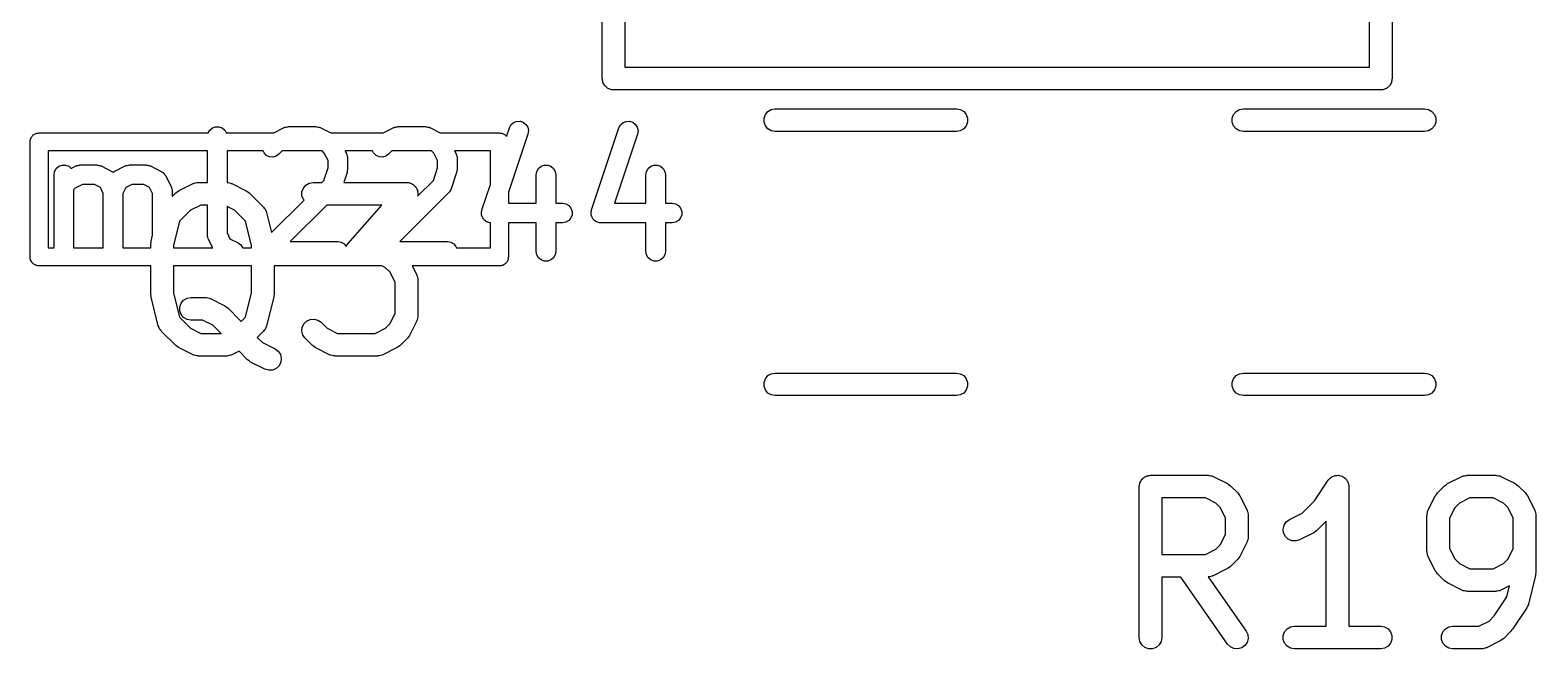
# Model space of a CAD drawing. Extents: x 0.2 to 51.4, y -0.6 to 33.
# Drawn here: x 23.47 to 33.44, y -0.63 to 3.47 of the extents above; entities that cross this region are included whole.
import ezdxf

# ---------------------------------------------------------------- set-up
doc = ezdxf.new("R2010")
doc.units = 0
doc.header["$MEASUREMENT"] = 0
doc.layers.add('BLACK', color=7, linetype='CONTINUOUS')

msp = doc.modelspace()

# ---------------------------------------------------------------- linework, layer by layer
at = {"layer": 'Black'}
for p, q in [((32.485, 10.77), (32.485, 3.15)), ((32.335, 3.225), (32.335, 10.695)), ((27.255, 3.15), (27.255, 8.23)), ((27.405, 8.155), (27.405, 3.225)), ((27.405, 3.225), (32.335, 3.225)), ((27.2561, 3.14354), (27.255, 3.15)), ((27.2561, 3.13698), (27.2561, 3.14354)), ((27.2584, 3.13081), (27.2561, 3.13698)), ((27.2595, 3.12435), (27.2584, 3.13081)), ((27.2628, 3.11867), (27.2595, 3.12435)), ((27.265, 3.1125), (27.2628, 3.11867)), ((27.2693, 3.10747), (27.265, 3.1125)), ((27.2725, 3.10179), (27.2693, 3.10747)), ((27.2776, 3.09757), (27.2725, 3.10179)), ((27.2818, 3.09255), (27.2776, 3.09757)), ((27.2875, 3.08927), (27.2818, 3.09255)), ((32.4582, 3.09255), (32.4525, 3.08927)), ((32.4624, 3.09757), (32.4582, 3.09255)), ((32.4675, 3.10179), (32.4624, 3.09757)), ((32.4707, 3.10747), (32.4675, 3.10179)), ((32.475, 3.1125), (32.4707, 3.10747)), ((32.4772, 3.11867), (32.475, 3.1125)), ((32.4805, 3.12435), (32.4772, 3.11867)), ((32.4816, 3.13081), (32.4805, 3.12435)), ((32.4839, 3.13698), (32.4816, 3.13081)), ((32.485, 3.15), (32.4839, 3.14354)), ((32.4839, 3.14354), (32.4839, 3.13698)), ((27.2925, 3.08505), (27.2875, 3.08927)), ((27.2987, 3.0828), (27.2925, 3.08505)), ((27.3043, 3.07952), (27.2987, 3.0828)), ((27.3108, 3.07838), (27.3043, 3.07952)), ((27.317, 3.07614), (27.3108, 3.07838)), ((27.3235, 3.07614), (27.317, 3.07614)), ((27.33, 3.075), (27.3235, 3.07614)), ((32.41, 3.075), (27.33, 3.075)), ((32.4165, 3.07614), (32.41, 3.075)), ((32.423, 3.07614), (32.4165, 3.07614)), ((32.4292, 3.07838), (32.423, 3.07614)), ((32.4357, 3.07952), (32.4292, 3.07838)), ((32.4413, 3.0828), (32.4357, 3.07952)), ((32.4475, 3.08505), (32.4413, 3.0828)), ((32.4525, 3.08927), (32.4475, 3.08505)), ((28.3261, 2.88802), (28.335, 2.9125)), ((28.335, 2.9125), (28.3518, 2.93245)), ((28.3518, 2.93245), (28.3743, 2.94548)), ((28.3743, 2.94548), (28.4, 2.95)), ((28.4, 2.95), (29.6, 2.95)), ((29.6, 2.95), (29.6257, 2.94548)), ((29.6257, 2.94548), (29.6482, 2.93245)), ((29.6482, 2.93245), (29.665, 2.9125)), ((29.665, 2.9125), (29.6739, 2.88802)), ((31.4261, 2.88802), (31.435, 2.9125)), ((31.435, 2.9125), (31.4518, 2.93245)), ((31.4518, 2.93245), (31.4743, 2.94548)), ((31.4743, 2.94548), (31.5, 2.95)), ((31.5, 2.95), (32.7, 2.95)), ((32.7, 2.95), (32.7257, 2.94548)), ((32.7257, 2.94548), (32.7482, 2.93245)), ((32.7482, 2.93245), (32.765, 2.9125)), ((32.765, 2.9125), (32.7739, 2.88802)), ((24.6451, 2.79069), (24.6557, 2.80892)), ((24.6557, 2.80892), (24.6729, 2.82338)), ((24.6729, 2.82338), (24.694, 2.83107)), ((24.694, 2.83107), (24.7165, 2.83107)), ((24.7165, 2.83107), (24.7377, 2.82338)), ((24.7377, 2.82338), (24.7549, 2.80892)), ((24.7549, 2.80892), (24.7654, 2.79069)), ((25.079, 2.79069), (25.148, 2.82522)), ((25.148, 2.82522), (25.1516, 2.82628)), ((25.1516, 2.82628), (25.1548, 2.82815)), ((25.1548, 2.82815), (25.1623, 2.82947)), ((25.1623, 2.82947), (25.1696, 2.83163)), ((25.1696, 2.83163), (25.1733, 2.83141)), ((25.1733, 2.83141), (25.177, 2.83206)), ((25.177, 2.83206), (25.3584, 2.83206)), ((25.3584, 2.83206), (25.3621, 2.83141)), ((25.3621, 2.83141), (25.3658, 2.83163)), ((25.3658, 2.83163), (25.3731, 2.82947)), ((25.3731, 2.82947), (25.3806, 2.82815)), ((25.3806, 2.82815), (25.3838, 2.82628)), ((25.3838, 2.82628), (25.3874, 2.82522)), ((25.3874, 2.82522), (25.4565, 2.79069)), ((25.8047, 2.79069), (25.8737, 2.82522)), ((25.8737, 2.82522), (25.8773, 2.82628)), ((25.8773, 2.82628), (25.8806, 2.82815)), ((25.8806, 2.82815), (25.888, 2.82947)), ((25.888, 2.82947), (25.8953, 2.83163)), ((25.8953, 2.83163), (25.899, 2.83141)), ((25.899, 2.83141), (25.9027, 2.83206)), ((25.9027, 2.83206), (26.0841, 2.83206)), ((26.0841, 2.83206), (26.0878, 2.83141)), ((26.0878, 2.83141), (26.0915, 2.83163)), ((26.0915, 2.83163), (26.0988, 2.82947)), ((26.0988, 2.82947), (26.1063, 2.82815)), ((26.1063, 2.82815), (26.1095, 2.82628)), ((26.1095, 2.82628), (26.1131, 2.82522)), ((26.1131, 2.82522), (26.1822, 2.79069)), ((26.6207, 2.76761), (26.6396, 2.82405)), ((26.6396, 2.82405), (26.6503, 2.84383)), ((26.6503, 2.84383), (26.6671, 2.85876)), ((26.6671, 2.85876), (26.688, 2.86703)), ((26.688, 2.86703), (26.7105, 2.86764)), ((26.7105, 2.86764), (26.7318, 2.86053)), ((26.7318, 2.86053), (26.7495, 2.84654)), ((26.7495, 2.84654), (26.7612, 2.82738)), ((26.7612, 2.82738), (26.7657, 2.80534)), ((26.7657, 2.80534), (26.7624, 2.78309)), ((27.1838, 2.27977), (27.3653, 2.82405)), ((27.3653, 2.82405), (27.376, 2.84383)), ((27.376, 2.84383), (27.3928, 2.85876)), ((27.3928, 2.85876), (27.4137, 2.86703)), ((27.4137, 2.86703), (27.4362, 2.86764)), ((27.4362, 2.86764), (27.4576, 2.86053)), ((27.4576, 2.86053), (27.4752, 2.84654)), ((27.4752, 2.84654), (27.487, 2.82738)), ((27.487, 2.82738), (27.4915, 2.80534)), ((27.4915, 2.80534), (27.4882, 2.78309)), ((28.3261, 2.86198), (28.3261, 2.88802)), ((28.335, 2.8375), (28.3261, 2.86198)), ((28.3518, 2.81755), (28.335, 2.8375)), ((28.3743, 2.80452), (28.3518, 2.81755)), ((28.4, 2.8), (28.3743, 2.80452)), ((29.6, 2.8), (28.4, 2.8)), ((29.6257, 2.80452), (29.6, 2.8)), ((29.6482, 2.81755), (29.6257, 2.80452)), ((29.665, 2.8375), (29.6482, 2.81755)), ((29.6739, 2.86198), (29.665, 2.8375)), ((29.6739, 2.88802), (29.6739, 2.86198)), ((31.4261, 2.86198), (31.4261, 2.88802)), ((31.435, 2.8375), (31.4261, 2.86198)), ((31.4518, 2.81755), (31.435, 2.8375)), ((31.4743, 2.80452), (31.4518, 2.81755)), ((31.5, 2.8), (31.4743, 2.80452)), ((32.7, 2.8), (31.5, 2.8)), ((32.7257, 2.80452), (32.7, 2.8)), ((32.7482, 2.81755), (32.7257, 2.80452)), ((32.765, 2.8375), (32.7482, 2.81755)), ((32.7739, 2.86198), (32.765, 2.8375)), ((32.7739, 2.88802), (32.7739, 2.86198)), ((23.4663, 2.731), (23.4672, 2.73614)), ((23.4663, 1.969), (23.4663, 2.731)), ((23.4672, 2.74137), (23.469, 2.74627)), ((23.4672, 2.73614), (23.4672, 2.74137)), ((23.469, 2.74627), (23.4699, 2.75142)), ((23.4699, 2.75142), (23.4725, 2.75594)), ((23.4725, 2.75594), (23.4743, 2.76085)), ((23.4743, 2.76085), (23.4777, 2.76485)), ((23.4777, 2.76485), (23.4803, 2.76937)), ((23.4803, 2.76937), (23.4843, 2.77273)), ((23.4843, 2.77273), (23.4876, 2.77673)), ((23.4876, 2.77673), (23.4922, 2.77934)), ((23.4922, 2.77934), (23.4962, 2.78269)), ((23.4962, 2.78269), (23.5011, 2.78448)), ((23.5011, 2.78448), (23.5056, 2.78709)), ((23.5056, 2.78709), (23.5107, 2.788)), ((23.5107, 2.788), (23.5156, 2.78978)), ((23.5156, 2.78978), (23.5209, 2.78978)), ((23.5209, 2.78978), (23.526, 2.79069)), ((23.526, 2.79069), (24.6451, 2.79069)), ((24.7654, 2.79069), (25.079, 2.79069)), ((25.4565, 2.79069), (25.8047, 2.79069)), ((26.1822, 2.79069), (26.574, 2.79069)), ((26.574, 2.79069), (26.5791, 2.78978)), ((26.5791, 2.78978), (26.5844, 2.78978)), ((26.5844, 2.78978), (26.5893, 2.788)), ((26.5893, 2.788), (26.5944, 2.78709)), ((26.5944, 2.78709), (26.5989, 2.78448)), ((26.5989, 2.78448), (26.6038, 2.78269)), ((26.6038, 2.78269), (26.6078, 2.77934)), ((26.6078, 2.77934), (26.6124, 2.77673)), ((26.6124, 2.77673), (26.6157, 2.77273)), ((26.6157, 2.77273), (26.6197, 2.76937)), ((26.6197, 2.76937), (26.6207, 2.76761)), ((26.7624, 2.78309), (26.6337, 2.39682)), ((27.4882, 2.78309), (27.3351, 2.32406)), ((23.5857, 2.67131), (23.5857, 2.02869)), ((24.6405, 2.67131), (23.5857, 2.67131)), ((24.6405, 2.46262), (24.6405, 2.67131)), ((24.7701, 2.67131), (24.7701, 2.46244)), ((25.0087, 2.67131), (24.7701, 2.67131)), ((25.0151, 2.65756), (25.0087, 2.67131)), ((25.031, 2.64166), (25.0151, 2.65756)), ((25.0514, 2.63215), (25.031, 2.64166)), ((25.0738, 2.63019), (25.0514, 2.63215)), ((25.0955, 2.63601), (25.0738, 2.63019)), ((25.1139, 2.64892), (25.0955, 2.63601)), ((25.1363, 2.67131), (25.1139, 2.64892)), ((25.3991, 2.67131), (25.1363, 2.67131)), ((25.4141, 2.65635), (25.3991, 2.67131)), ((25.4388, 2.60685), (25.4141, 2.65635)), ((25.4388, 2.56008), (25.4388, 2.60685)), ((25.7344, 2.67131), (25.5514, 2.67131)), ((25.5514, 2.67131), (25.5615, 2.65111)), ((25.5615, 2.65111), (25.5626, 2.64753)), ((25.5626, 2.64753), (25.5644, 2.6443)), ((25.5644, 2.6443), (25.5658, 2.63682)), ((25.5658, 2.63682), (25.5679, 2.62955)), ((25.5679, 2.62955), (25.5677, 2.62582)), ((25.5677, 2.62582), (25.5683, 2.62214)), ((25.5683, 2.62214), (25.5683, 2.54957)), ((25.7408, 2.65756), (25.7344, 2.67131)), ((25.7567, 2.64166), (25.7408, 2.65756)), ((25.7771, 2.63215), (25.7567, 2.64166)), ((25.7995, 2.63019), (25.7771, 2.63215)), ((25.8212, 2.63601), (25.7995, 2.63019)), ((25.8397, 2.64892), (25.8212, 2.63601)), ((25.8621, 2.67131), (25.8397, 2.64892)), ((26.1248, 2.67131), (25.8621, 2.67131)), ((26.1398, 2.65635), (26.1248, 2.67131)), ((26.1645, 2.60685), (26.1398, 2.65635)), ((26.1645, 2.56008), (26.1645, 2.60685)), ((26.5143, 2.67131), (26.2771, 2.67131)), ((26.2771, 2.67131), (26.2872, 2.65111)), ((26.2872, 2.65111), (26.2883, 2.64753)), ((26.2883, 2.64753), (26.2902, 2.6443)), ((26.2902, 2.6443), (26.2915, 2.63682)), ((26.2915, 2.63682), (26.2936, 2.62955)), ((26.2936, 2.62955), (26.2934, 2.62582)), ((26.2934, 2.62582), (26.2941, 2.62214)), ((26.2941, 2.62214), (26.2941, 2.54957)), ((26.5143, 2.44832), (26.5143, 2.67131)), ((23.6245, 2.51329), (23.6284, 2.53544)), ((23.6245, 2.02869), (23.6245, 2.51329)), ((23.6284, 2.53544), (23.6397, 2.55492)), ((23.6397, 2.55492), (23.6569, 2.56938)), ((23.6569, 2.56938), (23.678, 2.57707)), ((23.678, 2.57707), (23.7005, 2.57707)), ((23.7005, 2.57707), (23.7217, 2.56938)), ((23.7217, 2.56938), (23.738, 2.55565)), ((23.738, 2.55565), (23.7692, 2.57122)), ((23.7692, 2.57122), (23.7728, 2.57228)), ((23.7728, 2.57228), (23.776, 2.57415)), ((23.776, 2.57415), (23.7835, 2.57547)), ((23.7835, 2.57547), (23.7907, 2.57763)), ((23.7907, 2.57763), (23.7945, 2.57741)), ((23.7945, 2.57741), (23.7981, 2.57806)), ((23.7981, 2.57806), (23.907, 2.57806)), ((23.907, 2.57806), (23.9107, 2.57741)), ((23.9107, 2.57741), (23.9144, 2.57763)), ((23.9144, 2.57763), (23.9217, 2.57547)), ((23.9217, 2.57547), (23.9292, 2.57415)), ((23.9292, 2.57415), (23.9324, 2.57228)), ((23.9324, 2.57228), (23.936, 2.57122)), ((23.936, 2.57122), (24.0085, 2.53493)), ((24.0085, 2.53493), (24.0159, 2.5295)), ((24.0159, 2.5295), (24.0232, 2.53493)), ((24.0232, 2.53493), (24.0957, 2.57122)), ((24.0957, 2.57122), (24.0993, 2.57228)), ((24.0993, 2.57228), (24.1026, 2.57415)), ((24.1026, 2.57415), (24.11, 2.57547)), ((24.11, 2.57547), (24.1173, 2.57763)), ((24.1173, 2.57763), (24.121, 2.57741)), ((24.121, 2.57741), (24.1247, 2.57806)), ((24.1247, 2.57806), (24.2336, 2.57806)), ((24.2336, 2.57806), (24.2372, 2.57741)), ((24.2372, 2.57741), (24.241, 2.57763)), ((24.241, 2.57763), (24.2483, 2.57547)), ((24.2483, 2.57547), (24.2557, 2.57415)), ((24.2557, 2.57415), (24.259, 2.57228)), ((24.259, 2.57228), (24.2625, 2.57122)), ((24.2625, 2.57122), (24.3351, 2.53493)), ((24.3351, 2.53493), (24.3427, 2.52927)), ((24.3427, 2.52927), (24.3507, 2.52403)), ((24.3507, 2.52403), (24.3517, 2.5226)), ((24.3517, 2.5226), (24.3532, 2.52153)), ((24.3532, 2.52153), (24.3584, 2.51361)), ((24.3584, 2.51361), (24.3641, 2.50597)), ((24.3641, 2.50597), (24.4004, 2.43339)), ((25.4107, 2.4757), (25.4388, 2.56008)), ((25.565, 2.52909), (25.5429, 2.46262)), ((25.5665, 2.53935), (25.565, 2.52909)), ((25.5683, 2.54957), (25.5665, 2.53935)), ((26.1364, 2.4757), (26.1645, 2.56008)), ((26.2907, 2.52909), (26.2544, 2.42023)), ((26.2923, 2.53935), (26.2907, 2.52909)), ((26.2941, 2.54957), (26.2923, 2.53935)), ((26.8177, 2.51329), (26.8216, 2.53544)), ((26.8177, 2.32406), (26.8177, 2.51329)), ((26.8216, 2.53544), (26.8328, 2.55492)), ((26.8328, 2.55492), (26.85, 2.56938)), ((26.85, 2.56938), (26.8712, 2.57707)), ((26.8712, 2.57707), (26.8937, 2.57707)), ((26.8937, 2.57707), (26.9148, 2.56938)), ((26.9148, 2.56938), (26.932, 2.55492)), ((26.932, 2.55492), (26.9433, 2.53544)), ((26.9433, 2.53544), (26.9472, 2.51329)), ((26.9472, 2.51329), (26.9472, 2.32406)), ((27.5434, 2.51329), (27.5473, 2.53544)), ((27.5434, 2.32406), (27.5434, 2.51329)), ((27.5473, 2.53544), (27.5585, 2.55492)), ((27.5585, 2.55492), (27.5758, 2.56938)), ((27.5758, 2.56938), (27.5969, 2.57707)), ((27.5969, 2.57707), (27.6194, 2.57707)), ((27.6194, 2.57707), (27.6405, 2.56938)), ((27.6405, 2.56938), (27.6578, 2.55492)), ((27.6578, 2.55492), (27.669, 2.53544)), ((27.669, 2.53544), (27.6729, 2.51329)), ((27.6729, 2.51329), (27.6729, 2.32406)), ((23.7639, 2.42377), (23.7541, 2.41389)), ((23.7541, 2.41389), (23.7541, 2.02869)), ((23.8134, 2.44852), (23.7639, 2.42377)), ((23.8917, 2.44852), (23.8134, 2.44852)), ((23.9313, 2.42872), (23.8917, 2.44852)), ((23.9511, 2.38914), (23.9313, 2.42872)), ((24.1004, 2.42872), (24.0806, 2.38914)), ((24.14, 2.44852), (24.1004, 2.42872)), ((24.2183, 2.44852), (24.14, 2.44852)), ((24.2579, 2.42872), (24.2183, 2.44852)), ((24.2777, 2.38914), (24.2579, 2.42872)), ((24.4004, 2.43339), (24.4014, 2.42982)), ((24.4014, 2.42982), (24.4033, 2.42658)), ((24.4033, 2.42658), (24.4046, 2.41911)), ((24.4046, 2.41911), (24.4068, 2.41183)), ((24.4068, 2.41183), (24.4066, 2.4081)), ((24.4066, 2.4081), (24.4072, 2.40443)), ((24.4072, 2.40443), (24.4072, 2.36993)), ((24.4072, 2.36993), (24.4303, 2.39303)), ((24.4303, 2.39303), (24.4401, 2.39993)), ((24.4401, 2.39993), (24.4498, 2.40708)), ((24.4498, 2.40708), (24.545, 2.4547)), ((24.545, 2.4547), (24.5492, 2.45593)), ((24.5492, 2.45593), (24.5529, 2.4581)), ((24.5529, 2.4581), (24.5616, 2.45962)), ((24.5616, 2.45962), (24.57, 2.46213)), ((24.57, 2.46213), (24.5743, 2.46187)), ((24.5743, 2.46187), (24.5786, 2.46262)), ((24.5786, 2.46262), (24.6405, 2.46262)), ((24.7701, 2.46244), (24.7733, 2.46187)), ((24.7733, 2.46187), (24.7776, 2.46213)), ((24.7776, 2.46213), (24.786, 2.45962)), ((24.786, 2.45962), (24.7947, 2.4581)), ((24.7947, 2.4581), (24.7984, 2.45593)), ((24.7984, 2.45593), (24.8026, 2.4547)), ((24.8026, 2.4547), (24.8978, 2.40708)), ((24.8978, 2.40708), (24.9075, 2.39992)), ((24.9075, 2.39992), (24.9173, 2.39303)), ((24.9173, 2.39303), (25.0126, 2.2978)), ((25.2666, 2.40064), (25.2755, 2.42512)), ((25.2666, 2.3746), (25.2666, 2.40064)), ((25.2755, 2.42512), (25.2923, 2.44507)), ((25.2923, 2.44507), (25.3148, 2.4581)), ((25.3148, 2.4581), (25.3405, 2.46262)), ((25.3405, 2.46262), (25.3976, 2.46262)), ((25.3976, 2.46262), (25.4107, 2.4757)), ((25.5429, 2.46262), (25.9595, 2.46262)), ((25.9595, 2.46262), (25.9667, 2.46135)), ((25.9667, 2.46135), (25.9741, 2.4612)), ((25.9741, 2.4612), (25.9795, 2.4591)), ((25.9795, 2.4591), (25.9852, 2.4581)), ((25.9852, 2.4581), (25.9915, 2.45444)), ((25.9915, 2.45444), (25.9984, 2.45178)), ((25.9984, 2.45178), (26.0027, 2.44796)), ((26.0027, 2.44796), (26.0077, 2.44507)), ((26.0077, 2.44507), (26.0124, 2.43946)), ((26.0124, 2.43946), (26.018, 2.43463)), ((26.018, 2.43463), (26.0208, 2.42955)), ((26.0208, 2.42955), (26.0245, 2.42512)), ((26.0245, 2.42512), (26.027, 2.41823)), ((26.027, 2.41823), (26.0305, 2.41181)), ((26.0305, 2.41181), (26.0314, 2.40609)), ((26.0314, 2.40609), (26.0334, 2.40064)), ((26.0323, 2.37161), (26.1364, 2.4757)), ((26.0334, 2.40064), (26.0334, 2.39331)), ((26.0334, 2.39331), (26.0345, 2.38607)), ((26.2388, 2.39492), (26.1645, 2.32063)), ((26.2409, 2.39797), (26.2388, 2.39492)), ((26.2437, 2.40045), (26.2409, 2.39797)), ((26.2473, 2.40712), (26.2437, 2.40045)), ((26.2517, 2.41334), (26.2473, 2.40712)), ((26.2527, 2.41695), (26.2517, 2.41334)), ((26.2544, 2.42023), (26.2527, 2.41695)), ((26.4581, 2.27977), (26.5143, 2.44832)), ((26.6337, 2.39682), (26.6337, 2.32406)), ((23.9511, 2.02869), (23.9511, 2.38914)), ((24.0806, 2.38914), (24.0806, 2.02869)), ((24.2777, 2.11225), (24.2777, 2.38914)), ((24.5963, 2.31262), (24.5278, 2.27836)), ((24.6405, 2.31262), (24.5963, 2.31262)), ((24.6405, 2.11414), (24.6405, 2.31262)), ((24.8199, 2.27836), (24.7701, 2.30326)), ((24.7701, 2.30326), (24.7701, 2.12943)), ((25.0126, 2.2978), (25.0167, 2.29191)), ((25.0654, 2.13044), (25.2799, 2.34492)), ((25.4308, 2.31262), (25.1882, 2.07006)), ((25.2755, 2.35012), (25.2666, 2.3746)), ((25.2799, 2.34492), (25.2755, 2.35012)), ((25.7942, 2.31262), (25.4308, 2.31262)), ((25.5697, 2.05606), (25.7942, 2.31262)), ((26.1645, 2.32063), (25.9139, 2.07006)), ((26.0334, 2.3746), (26.0323, 2.37161)), ((26.0345, 2.38607), (26.0334, 2.38039)), ((26.0334, 2.38039), (26.0334, 2.3746)), ((26.6337, 2.32406), (26.8177, 2.32406)), ((26.9472, 2.32406), (26.9913, 2.32406)), ((26.9913, 2.32406), (27.0134, 2.32015)), ((27.0134, 2.32015), (27.0329, 2.3089)), ((27.0329, 2.3089), (27.0474, 2.29167)), ((27.3351, 2.32406), (27.5434, 2.32406)), ((27.6729, 2.32406), (27.717, 2.32406)), ((27.717, 2.32406), (27.7392, 2.32015)), ((27.7392, 2.32015), (27.7586, 2.3089)), ((27.7586, 2.3089), (27.7731, 2.29167)), ((24.4558, 2.20642), (24.4155, 2.04505)), ((24.5278, 2.27836), (24.4558, 2.20642)), ((24.8918, 2.20642), (24.8199, 2.27836)), ((24.9321, 2.04505), (24.8918, 2.20642)), ((25.0167, 2.29191), (25.0217, 2.28674)), ((25.0217, 2.28674), (25.0241, 2.28132)), ((25.0241, 2.28132), (25.0275, 2.27646)), ((25.0275, 2.27646), (25.0294, 2.26952)), ((25.0294, 2.26952), (25.0323, 2.26295)), ((25.0323, 2.26295), (25.0654, 2.13044)), ((26.4548, 2.25752), (26.4558, 2.26399)), ((26.4558, 2.25283), (26.4548, 2.25752)), ((26.4558, 2.27053), (26.4574, 2.27503)), ((26.4558, 2.26399), (26.4558, 2.27053)), ((26.4558, 2.24804), (26.4558, 2.25283)), ((26.458, 2.24189), (26.4558, 2.24804)), ((26.4574, 2.27503), (26.4581, 2.27977)), ((26.4593, 2.23548), (26.458, 2.24189)), ((26.4618, 2.2314), (26.4593, 2.23548)), ((26.4635, 2.2269), (26.4618, 2.2314)), ((26.4677, 2.22189), (26.4635, 2.2269)), ((26.4711, 2.21631), (26.4677, 2.22189)), ((26.4749, 2.21334), (26.4711, 2.21631)), ((26.4779, 2.20967), (26.4749, 2.21334)), ((26.4836, 2.2064), (26.4779, 2.20967)), ((26.4887, 2.20233), (26.4836, 2.2064)), ((26.4933, 2.20082), (26.4887, 2.20233)), ((26.4974, 2.19842), (26.4933, 2.20082)), ((26.5039, 2.19729), (26.4974, 2.19842)), ((26.5101, 2.19522), (26.5039, 2.19729)), ((26.5143, 2.19533), (26.5101, 2.19522)), ((26.5143, 2.02869), (26.5143, 2.19533)), ((26.8177, 2.19452), (26.6337, 2.19452)), ((26.6337, 2.19452), (26.6337, 1.969)), ((26.8177, 2.00529), (26.8177, 2.19452)), ((26.9913, 2.19452), (26.9472, 2.19452)), ((26.9472, 2.19452), (26.9472, 2.00529)), ((27.0134, 2.19842), (26.9913, 2.19452)), ((27.0329, 2.20967), (27.0134, 2.19842)), ((27.0474, 2.2269), (27.0329, 2.20967)), ((27.0474, 2.29167), (27.0551, 2.27053)), ((27.0551, 2.24804), (27.0474, 2.2269)), ((27.0551, 2.27053), (27.0551, 2.24804)), ((27.1805, 2.25752), (27.1815, 2.26399)), ((27.1815, 2.25283), (27.1805, 2.25752)), ((27.1815, 2.27053), (27.1831, 2.27503)), ((27.1815, 2.26399), (27.1815, 2.27053)), ((27.1815, 2.24804), (27.1815, 2.25283)), ((27.1837, 2.24189), (27.1815, 2.24804)), ((27.1831, 2.27503), (27.1838, 2.27977)), ((27.1851, 2.23548), (27.1837, 2.24189)), ((27.1876, 2.2314), (27.1851, 2.23548)), ((27.1892, 2.2269), (27.1876, 2.2314)), ((27.1934, 2.22189), (27.1892, 2.2269)), ((27.1968, 2.21631), (27.1934, 2.22189)), ((27.2006, 2.21334), (27.1968, 2.21631)), ((27.2037, 2.20967), (27.2006, 2.21334)), ((27.2093, 2.2064), (27.2037, 2.20967)), ((27.2144, 2.20233), (27.2093, 2.2064)), ((27.219, 2.20082), (27.2144, 2.20233)), ((27.2231, 2.19842), (27.219, 2.20082)), ((27.2296, 2.19729), (27.2231, 2.19842)), ((27.2358, 2.19522), (27.2296, 2.19729)), ((27.2406, 2.19535), (27.2358, 2.19522)), ((27.2453, 2.19452), (27.2406, 2.19535)), ((27.5434, 2.19452), (27.2453, 2.19452)), ((27.5434, 2.00529), (27.5434, 2.19452)), ((27.717, 2.19452), (27.6729, 2.19452)), ((27.6729, 2.19452), (27.6729, 2.00529)), ((27.7392, 2.19842), (27.717, 2.19452)), ((27.7586, 2.20967), (27.7392, 2.19842)), ((27.7731, 2.2269), (27.7586, 2.20967)), ((27.7731, 2.29167), (27.7808, 2.27053)), ((27.7808, 2.24804), (27.7731, 2.2269)), ((27.7808, 2.27053), (27.7808, 2.24804)), ((24.2677, 2.07248), (24.2777, 2.11225)), ((24.6412, 2.11047), (24.6405, 2.11414)), ((24.6409, 2.10674), (24.6412, 2.11047)), ((24.6431, 2.09946), (24.6409, 2.10674)), ((24.6444, 2.09199), (24.6431, 2.09946)), ((24.7701, 2.12943), (24.7898, 2.08985)), ((23.5857, 2.02869), (23.6245, 2.02869)), ((23.7541, 2.02869), (23.9511, 2.02869)), ((24.0806, 2.02869), (24.2655, 2.02869)), ((24.2655, 2.05429), (24.2671, 2.06332)), ((24.2655, 2.02869), (24.2655, 2.05429)), ((24.2671, 2.06332), (24.2677, 2.07248)), ((24.4155, 2.04505), (24.4155, 2.02869)), ((24.4155, 2.02869), (24.6756, 2.02869)), ((24.6463, 2.08876), (24.6444, 2.09199)), ((24.6474, 2.08518), (24.6463, 2.08876)), ((24.6756, 2.02869), (24.6474, 2.08518)), ((24.7898, 2.08985), (24.8431, 2.06322)), ((24.8431, 2.06322), (24.8612, 2.04982)), ((24.8612, 2.04982), (24.8736, 2.03105)), ((24.8736, 2.03105), (24.8741, 2.02869)), ((24.8741, 2.02869), (24.9321, 2.02869)), ((24.9321, 2.02869), (24.9321, 2.04505)), ((25.1882, 2.07006), (25.5036, 2.07006)), ((25.5036, 2.07006), (25.5257, 2.06615)), ((25.5257, 2.06615), (25.5452, 2.0549)), ((25.5452, 2.0549), (25.5591, 2.0384)), ((25.5591, 2.0384), (25.5593, 2.03872)), ((25.5593, 2.03872), (25.5612, 2.04417)), ((25.5612, 2.04417), (25.566, 2.04978)), ((25.566, 2.04978), (25.5697, 2.05606)), ((25.9139, 2.07006), (26.2293, 2.07006)), ((26.2293, 2.07006), (26.2514, 2.06615)), ((26.2514, 2.06615), (26.2709, 2.0549)), ((26.2709, 2.0549), (26.2854, 2.03767)), ((26.2854, 2.03767), (26.2886, 2.02869)), ((26.2886, 2.02869), (26.5143, 2.02869)), ((26.8216, 1.98313), (26.8177, 2.00529)), ((26.9472, 2.00529), (26.9433, 1.98313)), ((27.5473, 1.98313), (27.5434, 2.00529)), ((27.6729, 2.00529), (27.669, 1.98313)), ((23.4672, 1.96386), (23.4663, 1.969)), ((23.4672, 1.95864), (23.4672, 1.96386)), ((23.469, 1.95373), (23.4672, 1.95864)), ((23.4699, 1.94859), (23.469, 1.95373)), ((23.4725, 1.94406), (23.4699, 1.94859)), ((23.4743, 1.93916), (23.4725, 1.94406)), ((23.4777, 1.93515), (23.4743, 1.93916)), ((23.4803, 1.93063), (23.4777, 1.93515)), ((23.4843, 1.92728), (23.4803, 1.93063)), ((23.4876, 1.92328), (23.4843, 1.92728)), ((23.4922, 1.92067), (23.4876, 1.92328)), ((23.4962, 1.91731), (23.4922, 1.92067)), ((23.5011, 1.91552), (23.4962, 1.91731)), ((23.5056, 1.91291), (23.5011, 1.91552)), ((23.5107, 1.912), (23.5056, 1.91291)), ((23.5156, 1.91022), (23.5107, 1.912)), ((23.5209, 1.91022), (23.5156, 1.91022)), ((23.526, 1.90931), (23.5209, 1.91022)), ((24.2655, 1.90931), (23.526, 1.90931)), ((24.2655, 1.72095), (24.2655, 1.90931)), ((24.9321, 1.90931), (24.4155, 1.90931)), ((24.4155, 1.90931), (24.4155, 1.73019)), ((24.9321, 1.73019), (24.9321, 1.90931)), ((25.7961, 1.90931), (25.0821, 1.90931)), ((25.0821, 1.90931), (25.0821, 1.72095)), ((25.8199, 1.89741), (25.7961, 1.90931)), ((25.8503, 1.867), (25.8199, 1.89741)), ((26.574, 1.90931), (25.9968, 1.90931)), ((25.9968, 1.90931), (26.0266, 1.84973)), ((26.5791, 1.91022), (26.574, 1.90931)), ((26.5844, 1.91022), (26.5791, 1.91022)), ((26.5893, 1.912), (26.5844, 1.91022)), ((26.5944, 1.91291), (26.5893, 1.912)), ((26.5989, 1.91552), (26.5944, 1.91291)), ((26.6038, 1.91731), (26.5989, 1.91552)), ((26.6078, 1.92067), (26.6038, 1.91731)), ((26.6124, 1.92328), (26.6078, 1.92067)), ((26.6157, 1.92728), (26.6124, 1.92328)), ((26.6197, 1.93063), (26.6157, 1.92728)), ((26.6223, 1.93515), (26.6197, 1.93063)), ((26.6257, 1.93916), (26.6223, 1.93515)), ((26.6275, 1.94406), (26.6257, 1.93916)), ((26.6301, 1.94859), (26.6275, 1.94406)), ((26.631, 1.95373), (26.6301, 1.94859)), ((26.6328, 1.95864), (26.631, 1.95373)), ((26.6337, 1.969), (26.6328, 1.96386)), ((26.6328, 1.96386), (26.6328, 1.95864)), ((26.8328, 1.96365), (26.8216, 1.98313)), ((26.85, 1.94919), (26.8328, 1.96365)), ((26.8712, 1.9415), (26.85, 1.94919)), ((26.8937, 1.9415), (26.8712, 1.9415)), ((26.9148, 1.94919), (26.8937, 1.9415)), ((26.932, 1.96365), (26.9148, 1.94919)), ((26.9433, 1.98313), (26.932, 1.96365)), ((27.5585, 1.96365), (27.5473, 1.98313)), ((27.5758, 1.94919), (27.5585, 1.96365)), ((27.5969, 1.9415), (27.5758, 1.94919)), ((27.6194, 1.9415), (27.5969, 1.9415)), ((27.6405, 1.94919), (27.6194, 1.9415)), ((27.6578, 1.96365), (27.6405, 1.94919)), ((27.669, 1.98313), (27.6578, 1.96365)), ((25.8845, 1.79849), (25.8503, 1.867)), ((25.8845, 1.5958), (25.8845, 1.79849)), ((26.0266, 1.84973), (26.0278, 1.84559)), ((26.0278, 1.84559), (26.03, 1.84184)), ((26.03, 1.84184), (26.0315, 1.83319)), ((26.0315, 1.83319), (26.034, 1.82476)), ((26.034, 1.82476), (26.0338, 1.82045)), ((26.0338, 1.82045), (26.0345, 1.81619)), ((26.0345, 1.81619), (26.0345, 1.5781)), ((24.2671, 1.71192), (24.2655, 1.72095)), ((24.2677, 1.70276), (24.2671, 1.71192)), ((24.3153, 1.51229), (24.2677, 1.70276)), ((24.4155, 1.73019), (24.4558, 1.56882)), ((24.4827, 1.68317), (24.5053, 1.69619)), ((24.5053, 1.69619), (24.531, 1.70071)), ((24.531, 1.70071), (24.6262, 1.70071)), ((24.6262, 1.70071), (24.6304, 1.69996)), ((24.6304, 1.69996), (24.6348, 1.70022)), ((24.6348, 1.70022), (24.6432, 1.69772)), ((24.6432, 1.69772), (24.6518, 1.69619)), ((24.6518, 1.69619), (24.6556, 1.69403)), ((24.8918, 1.56882), (24.9321, 1.73019)), ((25.0799, 1.70276), (25.0323, 1.51229)), ((25.0805, 1.71192), (25.0799, 1.70276)), ((25.0821, 1.72095), (25.0805, 1.71192)), ((24.4571, 1.63874), (24.466, 1.66321)), ((24.4571, 1.61269), (24.4571, 1.63874)), ((24.466, 1.58821), (24.4571, 1.61269)), ((24.466, 1.66321), (24.4827, 1.68317)), ((24.6556, 1.69403), (24.6597, 1.6928)), ((24.6597, 1.6928), (24.755, 1.64518)), ((24.755, 1.64518), (24.7646, 1.63801)), ((24.7646, 1.63801), (24.7745, 1.63113)), ((24.7745, 1.63113), (24.8643, 1.5413)), ((25.8503, 1.52728), (25.8845, 1.5958)), ((24.3183, 1.50572), (24.3153, 1.51229)), ((24.3201, 1.49878), (24.3183, 1.50572)), ((24.3235, 1.49392), (24.3201, 1.49878)), ((24.4558, 1.56882), (24.5278, 1.49688)), ((24.4827, 1.56826), (24.466, 1.58821)), ((24.5053, 1.55524), (24.4827, 1.56826)), ((24.531, 1.55071), (24.5053, 1.55524)), ((24.5278, 1.49688), (24.5963, 1.46262)), ((24.6085, 1.55071), (24.531, 1.55071)), ((24.677, 1.51646), (24.6085, 1.55071)), ((24.7308, 1.46262), (24.677, 1.51646)), ((24.8643, 1.5413), (24.8918, 1.56882)), ((25.0275, 1.49878), (25.0241, 1.49392)), ((25.0294, 1.50572), (25.0275, 1.49878)), ((25.0323, 1.51229), (25.0294, 1.50572)), ((25.2658, 1.47632), (25.268, 1.50227)), ((25.268, 1.50227), (25.279, 1.52588)), ((25.279, 1.52588), (25.2975, 1.54429)), ((25.2975, 1.54429), (25.3211, 1.5553)), ((25.3211, 1.5553), (25.347, 1.55757)), ((25.347, 1.55757), (25.3722, 1.55083)), ((25.3722, 1.55083), (25.3935, 1.53589)), ((25.3935, 1.53589), (25.4325, 1.49688)), ((25.4325, 1.49688), (25.501, 1.46262)), ((25.7513, 1.46262), (25.8199, 1.49688)), ((25.8199, 1.49688), (25.8503, 1.52728)), ((26.0266, 1.54455), (25.979, 1.44932)), ((26.0278, 1.5487), (26.0266, 1.54455)), ((26.03, 1.55244), (26.0278, 1.5487)), ((26.0315, 1.5611), (26.03, 1.55244)), ((26.034, 1.56952), (26.0315, 1.5611)), ((26.0345, 1.5781), (26.0338, 1.57384)), ((26.0338, 1.57384), (26.034, 1.56952)), ((24.3259, 1.4885), (24.3235, 1.49392)), ((24.3309, 1.48333), (24.3259, 1.4885)), ((24.3351, 1.47744), (24.3309, 1.48333)), ((24.4303, 1.38221), (24.3351, 1.47744)), ((24.5963, 1.46262), (24.7308, 1.46262)), ((25.0126, 1.47744), (24.9704, 1.43524)), ((24.9704, 1.43524), (25.004, 1.40164)), ((25.004, 1.40164), (25.0883, 1.35946)), ((25.0167, 1.48333), (25.0126, 1.47744)), ((25.0217, 1.4885), (25.0167, 1.48333)), ((25.0241, 1.49392), (25.0217, 1.4885)), ((25.2725, 1.45116), (25.2658, 1.47632)), ((25.2874, 1.42982), (25.2725, 1.45116)), ((25.3351, 1.38221), (25.2874, 1.42982)), ((25.501, 1.46262), (25.7513, 1.46262)), ((25.9649, 1.42982), (25.9173, 1.38221)), ((25.9718, 1.43966), (25.9649, 1.42982)), ((25.979, 1.44932), (25.9718, 1.43966)), ((24.4401, 1.37531), (24.4303, 1.38221)), ((24.4498, 1.36816), (24.4401, 1.37531)), ((24.545, 1.32054), (24.4498, 1.36816)), ((24.5492, 1.31931), (24.545, 1.32054)), ((24.5529, 1.31714), (24.5492, 1.31931)), ((24.5616, 1.31562), (24.5529, 1.31714)), ((24.57, 1.31311), (24.5616, 1.31562)), ((24.5743, 1.31337), (24.57, 1.31311)), ((24.5786, 1.31262), (24.5743, 1.31337)), ((24.769, 1.31262), (24.5786, 1.31262)), ((24.7733, 1.31337), (24.769, 1.31262)), ((24.7776, 1.31311), (24.7733, 1.31337)), ((24.786, 1.31562), (24.7776, 1.31311)), ((24.7947, 1.31714), (24.786, 1.31562)), ((24.7984, 1.31931), (24.7947, 1.31714)), ((24.8026, 1.32054), (24.7984, 1.31931)), ((24.8495, 1.34398), (24.8026, 1.32054)), ((24.9065, 1.28697), (24.8495, 1.34398)), ((25.0883, 1.35946), (25.1092, 1.34395)), ((25.1092, 1.34395), (25.1236, 1.32221)), ((25.1236, 1.32221), (25.1296, 1.29688)), ((25.1296, 1.29688), (25.1267, 1.271)), ((25.3449, 1.37532), (25.3351, 1.38221)), ((25.3546, 1.36816), (25.3449, 1.37532)), ((25.4498, 1.32054), (25.3546, 1.36816)), ((25.4539, 1.31931), (25.4498, 1.32054)), ((25.4577, 1.31714), (25.4539, 1.31931)), ((25.4663, 1.31562), (25.4577, 1.31714)), ((25.4748, 1.31311), (25.4663, 1.31562)), ((25.4791, 1.31337), (25.4748, 1.31311)), ((25.4833, 1.31262), (25.4791, 1.31337)), ((25.769, 1.31262), (25.4833, 1.31262)), ((25.7733, 1.31337), (25.769, 1.31262)), ((25.7776, 1.31311), (25.7733, 1.31337)), ((25.786, 1.31562), (25.7776, 1.31311)), ((25.7947, 1.31714), (25.786, 1.31562)), ((25.7984, 1.31931), (25.7947, 1.31714)), ((25.8026, 1.32054), (25.7984, 1.31931)), ((25.8978, 1.36816), (25.8026, 1.32054)), ((25.9075, 1.37532), (25.8978, 1.36816)), ((25.9173, 1.38221), (25.9075, 1.37532)), ((24.9163, 1.28007), (24.9065, 1.28697)), ((24.926, 1.27292), (24.9163, 1.28007)), ((25.0212, 1.2253), (24.926, 1.27292)), ((25.0462, 1.21787), (25.0212, 1.2253)), ((25.0722, 1.21943), (25.0462, 1.21787)), ((25.0961, 1.22979), (25.0722, 1.21943)), ((25.115, 1.2477), (25.0961, 1.22979)), ((25.1267, 1.271), (25.115, 1.2477)), ((28.3743, 1.19548), (28.4, 1.2)), ((28.4, 1.2), (29.6, 1.2)), ((29.6, 1.2), (29.6257, 1.19548)), ((31.4743, 1.19548), (31.5, 1.2)), ((31.5, 1.2), (32.7, 1.2)), ((32.7, 1.2), (32.7257, 1.19548)), ((28.3261, 1.13802), (28.335, 1.1625)), ((28.3261, 1.11198), (28.3261, 1.13802)), ((28.335, 1.0875), (28.3261, 1.11198)), ((28.335, 1.1625), (28.3518, 1.18245)), ((28.3518, 1.18245), (28.3743, 1.19548)), ((29.6257, 1.19548), (29.6482, 1.18245)), ((29.6482, 1.18245), (29.665, 1.1625)), ((29.665, 1.1625), (29.6739, 1.13802)), ((29.6739, 1.11198), (29.665, 1.0875)), ((29.6739, 1.13802), (29.6739, 1.11198)), ((31.4261, 1.13802), (31.435, 1.1625)), ((31.4261, 1.11198), (31.4261, 1.13802)), ((31.435, 1.0875), (31.4261, 1.11198)), ((31.435, 1.1625), (31.4518, 1.18245)), ((31.4518, 1.18245), (31.4743, 1.19548)), ((32.7257, 1.19548), (32.7482, 1.18245)), ((32.7482, 1.18245), (32.765, 1.1625)), ((32.765, 1.1625), (32.7739, 1.13802)), ((32.7739, 1.11198), (32.765, 1.0875)), ((32.7739, 1.13802), (32.7739, 1.11198)), ((28.3518, 1.06755), (28.335, 1.0875)), ((28.3743, 1.05452), (28.3518, 1.06755)), ((28.4, 1.05), (28.3743, 1.05452)), ((29.6, 1.05), (28.4, 1.05)), ((29.6257, 1.05452), (29.6, 1.05)), ((29.6482, 1.06755), (29.6257, 1.05452)), ((29.665, 1.0875), (29.6482, 1.06755)), ((31.4518, 1.06755), (31.435, 1.0875)), ((31.4743, 1.05452), (31.4518, 1.06755)), ((31.5, 1.05), (31.4743, 1.05452)), ((32.7, 1.05), (31.5, 1.05)), ((32.7257, 1.05452), (32.7, 1.05)), ((32.7482, 1.06755), (32.7257, 1.05452)), ((32.765, 1.0875), (32.7482, 1.06755)), ((30.8283, 0.495828), (30.8333, 0.500046)), ((30.8333, 0.500046), (30.8375, 0.505072)), ((30.8375, 0.505072), (30.8432, 0.508353)), ((30.8432, 0.508353), (30.8482, 0.512571)), ((30.8482, 0.512571), (30.8544, 0.514816)), ((30.8544, 0.514816), (30.8601, 0.518096)), ((30.8601, 0.518096), (30.8665, 0.519236)), ((30.8665, 0.519236), (30.8727, 0.52148)), ((30.8727, 0.52148), (30.8793, 0.52148)), ((30.8793, 0.52148), (30.8857, 0.522619)), ((30.8857, 0.522619), (31.2667, 0.522619)), ((31.2667, 0.522619), (31.2709, 0.521868)), ((31.2709, 0.521868), (31.2752, 0.522127)), ((31.2752, 0.522127), (31.2837, 0.519623)), ((31.2837, 0.519623), (31.2923, 0.518096)), ((31.2923, 0.518096), (31.2961, 0.515934)), ((31.2961, 0.515934), (31.3002, 0.514701)), ((31.3002, 0.514701), (31.3954, 0.467082)), ((32.0664, 0.495828), (32.0732, 0.501579)), ((32.0732, 0.501579), (32.0794, 0.508057)), ((32.0794, 0.508057), (32.0831, 0.509901)), ((32.0831, 0.509901), (32.0863, 0.512571)), ((32.0863, 0.512571), (32.0947, 0.515633)), ((32.0947, 0.515633), (32.1027, 0.519601)), ((32.1027, 0.519601), (32.1069, 0.520058)), ((32.1069, 0.520058), (32.1108, 0.52148)), ((32.1108, 0.52148), (32.1197, 0.52148)), ((32.1197, 0.52148), (32.1286, 0.522464)), ((32.1286, 0.522464), (32.1327, 0.52148)), ((32.1327, 0.52148), (32.1368, 0.52148)), ((32.1368, 0.52148), (32.1452, 0.51842)), ((32.1452, 0.51842), (32.1539, 0.5163)), ((32.1539, 0.5163), (32.1574, 0.513993)), ((32.1574, 0.513993), (32.1613, 0.512571)), ((32.1613, 0.512571), (32.1682, 0.506821)), ((32.1682, 0.506821), (32.1756, 0.501851)), ((32.1756, 0.501851), (32.1781, 0.498499)), ((32.8522, 0.467082), (32.9474, 0.514701)), ((32.9474, 0.514701), (32.9516, 0.515934)), ((32.9516, 0.515934), (32.9553, 0.518096)), ((32.9553, 0.518096), (32.964, 0.519623)), ((32.964, 0.519623), (32.9724, 0.522127)), ((32.9724, 0.522127), (32.9767, 0.521868)), ((32.9767, 0.521868), (32.981, 0.522619)), ((32.981, 0.522619), (33.1714, 0.522619)), ((33.1714, 0.522619), (33.1757, 0.521868)), ((33.1757, 0.521868), (33.18, 0.522127)), ((33.18, 0.522127), (33.1884, 0.519623)), ((33.1884, 0.519623), (33.1971, 0.518096)), ((33.1971, 0.518096), (33.2008, 0.515934)), ((33.2008, 0.515934), (33.205, 0.514701)), ((33.205, 0.514701), (33.3002, 0.467082)), ((30.8107, 0.447619), (30.8119, 0.454079)), ((30.8107, -0.552381), (30.8107, 0.447619)), ((30.8119, 0.460643), (30.8141, 0.466811)), ((30.8119, 0.454079), (30.8119, 0.460643)), ((30.8141, 0.466811), (30.8152, 0.473271)), ((30.8152, 0.473271), (30.8185, 0.478953)), ((30.8185, 0.478953), (30.8208, 0.485119)), ((30.8208, 0.485119), (30.825, 0.490147)), ((30.825, 0.490147), (30.8283, 0.495828)), ((31.3954, 0.467082), (31.4051, 0.459919)), ((31.4051, 0.459919), (31.4149, 0.453033)), ((31.4149, 0.453033), (31.4626, 0.405414)), ((31.4626, 0.405414), (31.4694, 0.395581)), ((31.9703, 0.352542), (32.0614, 0.489222)), ((32.0614, 0.489222), (32.0643, 0.492231)), ((32.0643, 0.492231), (32.0664, 0.495828)), ((32.1781, 0.498499), (32.1813, 0.495828)), ((32.1813, 0.495828), (32.1857, 0.488079)), ((32.1857, 0.488079), (32.191, 0.480861)), ((32.191, 0.480861), (32.1922, 0.476872)), ((32.1922, 0.476872), (32.1943, 0.473271)), ((32.1943, 0.473271), (32.1958, 0.464451)), ((32.1958, 0.464451), (32.1984, 0.455862)), ((32.1984, 0.455862), (32.1981, 0.451716)), ((32.1981, 0.451716), (32.1988, 0.447619)), ((32.1988, 0.447619), (32.1988, -0.477381)), ((32.7782, 0.395581), (32.7851, 0.405414)), ((32.7851, 0.405414), (32.8327, 0.453033)), ((32.8327, 0.453033), (32.8425, 0.459919)), ((32.8425, 0.459919), (32.8522, 0.467082)), ((33.3002, 0.467082), (33.3099, 0.459919)), ((33.3099, 0.459919), (33.3197, 0.453033)), ((33.3197, 0.453033), (33.3673, 0.405414)), ((33.3673, 0.405414), (33.3742, 0.395581)), ((31.249, 0.372619), (30.9607, 0.372619)), ((30.9607, 0.372619), (30.9607, -0.00119)), ((31.3175, 0.338361), (31.249, 0.372619)), ((31.3479, 0.307954), (31.3175, 0.338361)), ((31.3821, 0.239438), (31.3479, 0.307954)), ((31.4694, 0.395581), (31.4766, 0.385922)), ((31.4766, 0.385922), (31.5242, 0.290684)), ((31.8889, 0.271163), (31.9703, 0.352542)), ((32.7234, 0.290684), (32.771, 0.385922)), ((32.771, 0.385922), (32.7782, 0.395581)), ((32.8997, 0.307954), (32.8655, 0.239438)), ((32.9301, 0.338361), (32.8997, 0.307954)), ((32.9987, 0.372619), (32.9301, 0.338361)), ((33.1537, 0.372619), (32.9987, 0.372619)), ((33.2222, 0.338361), (33.1537, 0.372619)), ((33.2526, 0.307954), (33.2222, 0.338361)), ((33.2869, 0.239438), (33.2526, 0.307954)), ((33.3742, 0.395581), (33.3814, 0.385922)), ((33.3814, 0.385922), (33.429, 0.290684)), ((31.3821, 0.131991), (31.3821, 0.239438)), ((31.5242, 0.290684), (31.5255, 0.286541)), ((31.5255, 0.286541), (31.5276, 0.282795)), ((31.5276, 0.282795), (31.5291, 0.274139)), ((31.5291, 0.274139), (31.5317, 0.265718)), ((31.5317, 0.265718), (31.5314, 0.261403)), ((31.5314, 0.261403), (31.5321, 0.257143)), ((31.5321, 0.257143), (31.5321, 0.114286)), ((31.7693, 0.191733), (31.7836, 0.21347)), ((31.7836, 0.21347), (31.8046, 0.228987)), ((31.8046, 0.228987), (31.8889, 0.271163)), ((32.0488, 0.218934), (31.9864, 0.156491)), ((32.0488, -0.477381), (32.0488, 0.218934)), ((32.7155, 0.257143), (32.7162, 0.261403)), ((32.7155, 0.019048), (32.7155, 0.257143)), ((32.716, 0.265717), (32.7185, 0.274138)), ((32.7162, 0.261403), (32.716, 0.265717)), ((32.7185, 0.274138), (32.72, 0.282795)), ((32.72, 0.282795), (32.7222, 0.286541)), ((32.7222, 0.286541), (32.7234, 0.290684)), ((32.8655, 0.239438), (32.8655, 0.036753)), ((33.2869, 0.036753), (33.2869, 0.239438)), ((33.429, 0.290684), (33.4302, 0.286541)), ((33.4302, 0.286541), (33.4324, 0.282795)), ((33.4324, 0.282795), (33.4339, 0.274139)), ((33.4339, 0.274139), (33.4364, 0.265718)), ((33.4364, 0.265718), (33.4362, 0.261403)), ((33.4362, 0.261403), (33.4369, 0.257143)), ((33.4369, 0.257143), (33.4369, -0.12381)), ((31.3479, 0.063475), (31.3821, 0.131991)), ((31.5317, 0.105711), (31.5291, 0.097291)), ((31.5321, 0.114286), (31.5314, 0.110027)), ((31.5314, 0.110027), (31.5317, 0.105711)), ((31.7632, 0.166399), (31.7693, 0.191733)), ((31.7662, 0.140522), (31.7632, 0.166399)), ((31.7779, 0.117224), (31.7662, 0.140522)), ((31.7968, 0.099317), (31.7779, 0.117224)), ((31.9669, 0.142442), (31.8716, 0.094823)), ((31.9765, 0.149606), (31.9669, 0.142442)), ((31.9864, 0.156491), (31.9765, 0.149606)), ((31.249, -0.00119), (31.3175, 0.033068)), ((31.3175, 0.033068), (31.3479, 0.063475)), ((31.5242, 0.080745), (31.4766, -0.014493)), ((31.5255, 0.084889), (31.5242, 0.080745)), ((31.5276, 0.088634), (31.5255, 0.084889)), ((31.5291, 0.097291), (31.5276, 0.088634)), ((31.8207, 0.088958), (31.7968, 0.099317)), ((31.8467, 0.087397), (31.8207, 0.088958)), ((31.8716, 0.094823), (31.8467, 0.087397)), ((32.7162, 0.014789), (32.7155, 0.019048)), ((32.716, 0.010474), (32.7162, 0.014789)), ((32.7185, 0.002054), (32.716, 0.010474)), ((32.72, -0.006604), (32.7185, 0.002054)), ((32.8655, 0.036753), (32.8997, -0.031763)), ((33.2526, -0.031763), (33.2869, 0.036753)), ((30.9607, -0.00119), (31.249, -0.00119)), ((31.3954, -0.095653), (31.3821, -0.102304)), ((31.4051, -0.088489), (31.3954, -0.095653)), ((31.4149, -0.081604), (31.4051, -0.088489)), ((31.4626, -0.033985), (31.4149, -0.081604)), ((31.4694, -0.024151), (31.4626, -0.033985)), ((31.4766, -0.014493), (31.4694, -0.024151)), ((32.7222, -0.010349), (32.72, -0.006604)), ((32.7234, -0.014493), (32.7222, -0.010349)), ((32.771, -0.109731), (32.7234, -0.014493)), ((32.8997, -0.031763), (32.9301, -0.062171)), ((32.9301, -0.062171), (32.9987, -0.096429)), ((32.9987, -0.096429), (33.1537, -0.096429)), ((33.1537, -0.096429), (33.2222, -0.062171)), ((33.2222, -0.062171), (33.2526, -0.031763)), ((31.0848, -0.15119), (30.9607, -0.15119)), ((30.9607, -0.15119), (30.9607, -0.552381)), ((31.3957, -0.59539), (31.0848, -0.15119)), ((31.2709, -0.150438), (31.2677, -0.151003)), ((31.2677, -0.151003), (31.5186, -0.509371)), ((31.2752, -0.150698), (31.2709, -0.150438)), ((31.2837, -0.148193), (31.2752, -0.150698)), ((31.2923, -0.146667), (31.2837, -0.148193)), ((31.2961, -0.144504), (31.2923, -0.146667)), ((31.3002, -0.143272), (31.2961, -0.144504)), ((31.3821, -0.102304), (31.3002, -0.143272)), ((32.7782, -0.119382), (32.771, -0.109731)), ((32.7851, -0.129222), (32.7782, -0.119382)), ((32.8327, -0.176842), (32.7851, -0.129222)), ((32.8425, -0.183731), (32.8327, -0.176842)), ((32.8522, -0.190892), (32.8425, -0.183731)), ((32.9474, -0.238511), (32.8522, -0.190892)), ((33.4347, -0.142), (33.3872, -0.332036)), ((33.4353, -0.132845), (33.4347, -0.142)), ((33.4369, -0.12381), (33.4353, -0.132845)), ((32.9516, -0.239743), (32.9474, -0.238511)), ((32.9553, -0.241906), (32.9516, -0.239743)), ((32.964, -0.243432), (32.9553, -0.241906)), ((32.9724, -0.245937), (32.964, -0.243432)), ((32.9767, -0.245677), (32.9724, -0.245937)), ((32.981, -0.246429), (32.9767, -0.245677)), ((33.1714, -0.246429), (32.981, -0.246429)), ((33.1608, -0.409363), (33.2447, -0.283492)), ((33.1757, -0.245677), (33.1714, -0.246429)), ((33.18, -0.245937), (33.1757, -0.245677)), ((33.1884, -0.243432), (33.18, -0.245937)), ((33.1971, -0.241906), (33.1884, -0.243432)), ((33.2008, -0.239743), (33.1971, -0.241906)), ((33.205, -0.238511), (33.2008, -0.239743)), ((33.2632, -0.209396), (33.205, -0.238511)), ((33.2447, -0.283492), (33.2632, -0.209396)), ((33.3767, -0.355888), (33.2869, -0.490566)), ((33.3819, -0.344127), (33.3767, -0.355888)), ((33.387, -0.332476), (33.3819, -0.344127)), ((33.3872, -0.332036), (33.387, -0.332476)), ((31.7731, -0.514881), (31.7899, -0.494928)), ((31.7899, -0.494928), (31.8124, -0.481904)), ((31.8124, -0.481904), (31.8381, -0.477381)), ((31.8381, -0.477381), (32.0488, -0.477381)), ((32.1988, -0.477381), (32.4095, -0.477381)), ((32.4095, -0.477381), (32.4352, -0.481904)), ((32.4352, -0.481904), (32.4577, -0.494928)), ((32.4577, -0.494928), (32.4745, -0.514881)), ((32.8208, -0.514881), (32.8375, -0.494928)), ((32.8375, -0.494928), (32.8601, -0.481904)), ((32.8601, -0.481904), (32.8857, -0.477381)), ((32.8857, -0.477381), (33.0585, -0.477381)), ((33.0585, -0.477381), (33.127, -0.443122)), ((33.127, -0.443122), (33.1608, -0.409363)), ((33.2869, -0.490566), (33.2815, -0.498746)), ((30.8152, -0.578033), (30.8107, -0.552381)), ((30.8283, -0.60059), (30.8152, -0.578033)), ((30.9562, -0.578033), (30.9432, -0.60059)), ((30.9607, -0.552381), (30.9562, -0.578033)), ((31.4141, -0.613812), (31.3957, -0.59539)), ((31.5251, -0.584087), (31.5102, -0.605421)), ((31.5186, -0.509371), (31.5296, -0.53298)), ((31.5319, -0.558928), (31.5251, -0.584087)), ((31.5296, -0.53298), (31.5319, -0.558928)), ((31.7642, -0.539357), (31.7731, -0.514881)), ((31.7642, -0.565405), (31.7642, -0.539357)), ((31.7731, -0.589881), (31.7642, -0.565405)), ((31.7899, -0.609834), (31.7731, -0.589881)), ((32.4745, -0.589881), (32.4577, -0.609834)), ((32.4745, -0.514881), (32.4834, -0.539357)), ((32.4834, -0.565405), (32.4745, -0.589881)), ((32.4834, -0.539357), (32.4834, -0.565405)), ((32.8119, -0.539357), (32.8208, -0.514881)), ((32.8119, -0.565405), (32.8119, -0.539357)), ((32.8208, -0.589881), (32.8119, -0.565405)), ((32.8375, -0.609834), (32.8208, -0.589881)), ((33.205, -0.571844), (33.1097, -0.619463)), ((33.2146, -0.56468), (33.205, -0.571844)), ((33.2245, -0.557795), (33.2146, -0.56468)), ((33.2721, -0.510176), (33.2245, -0.557795)), ((33.2763, -0.504106), (33.2721, -0.510176)), ((33.2815, -0.498746), (33.2763, -0.504106)), ((30.8482, -0.617333), (30.8283, -0.60059)), ((30.8727, -0.626242), (30.8482, -0.617333)), ((30.8987, -0.626242), (30.8727, -0.626242)), ((30.9232, -0.617333), (30.8987, -0.626242)), ((30.9432, -0.60059), (30.9232, -0.617333)), ((31.4377, -0.624822), (31.4141, -0.613812)), ((31.4637, -0.627096), (31.4377, -0.624822)), ((31.4888, -0.620359), (31.4637, -0.627096)), ((31.5102, -0.605421), (31.4888, -0.620359)), ((31.8124, -0.622858), (31.7899, -0.609834)), ((31.8381, -0.627381), (31.8124, -0.622858)), ((32.4095, -0.627381), (31.8381, -0.627381)), ((32.4352, -0.622858), (32.4095, -0.627381)), ((32.4577, -0.609834), (32.4352, -0.622858)), ((32.8601, -0.622858), (32.8375, -0.609834)), ((32.8857, -0.627381), (32.8601, -0.622858)), ((33.0762, -0.627381), (32.8857, -0.627381)), ((33.0804, -0.62663), (33.0762, -0.627381)), ((33.0848, -0.62689), (33.0804, -0.62663)), ((33.0932, -0.624383), (33.0848, -0.62689)), ((33.1018, -0.622858), (33.0932, -0.624383)), ((33.1056, -0.620695), (33.1018, -0.622858)), ((33.1097, -0.619463), (33.1056, -0.620695))]:
    msp.add_line(p, q, dxfattribs=at)

doc.saveas('drawing.dxf')
